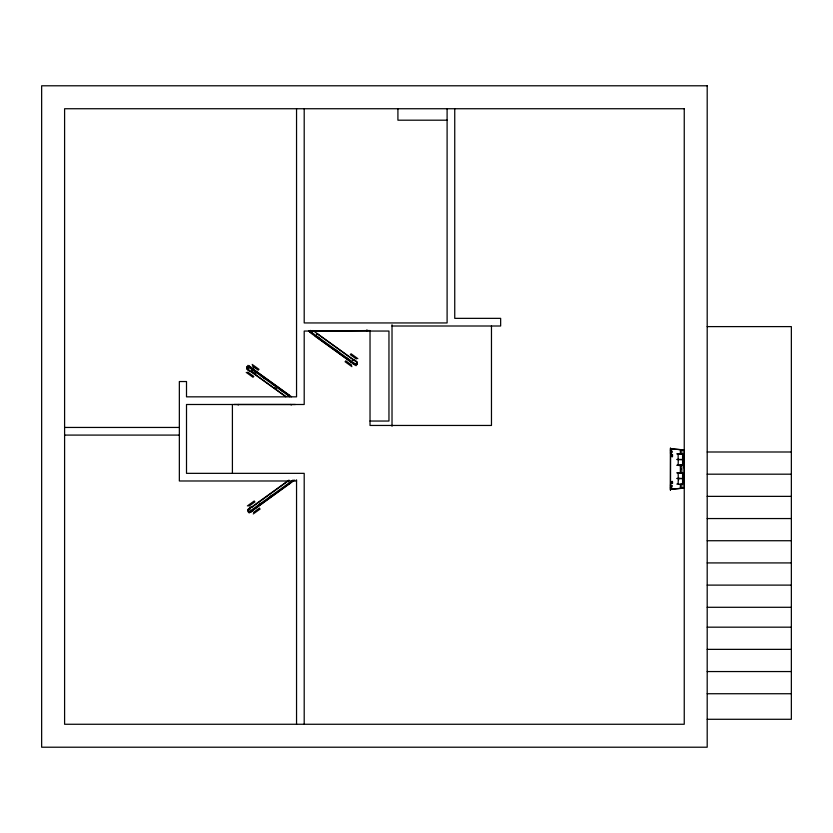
<?xml version="1.0" encoding="UTF-8"?>
<svg xmlns="http://www.w3.org/2000/svg" width="833" height="833" viewBox="0 0 833 833"><rect width="100%" height="100%" fill="white"/><g stroke="black" fill="none" stroke-linecap="round" stroke-linejoin="round"><path stroke-width="1.25" d="M670.44 490.033L670.503 447.946L670.44 490.168M684.247 466.376L684.247 468.104M684.247 487.721L684.247 450.393M254.138 509.15L254.003 508.515M310.688 331.295C310.761 332.721 308.241 330.94 310.917 331.69M254.034 509.109L254.148 508.901M309.876 331.357C311.386 332.148 309.772 331.211 310.168 332.117M310.678 331.388L309.959 332.034M310.084 331.544L310.438 332.117M670.669 448.8L683.643 449.893M310.272 331.649L310.293 331.44M683.122 449.799L684.247 450.007M684.091 449.945L670.534 448.852M670.492 489.283L684.091 488.169M670.669 489.283L684.247 487.951M247.797 366.936C246.641 370.06 246.776 366.197 248.119 367.853M310.157 331.659L310.761 331.753M288.062 394.8L288.114 394.852A1.208 0.854 -54.2 0 1 288.614 394.842L252.774 368.998A1.312 0.927 -54.2 0 1 252.888 369.217L252.982 369.508M351.109 361.48L351.078 361.886A1.312 0.927 -54.2 0 0 351.203 362.188L315.374 336.345A1.312 0.927 -54.2 0 0 315.707 336.376L316.019 336.261M252.847 369.79L255.929 372.018L252.857 369.81L252.993 369.175M356.274 364.125L357.107 362.834L356.68 363.75M248.067 366.645L246.693 368.54L285.75 396.706M252.076 371.279L250.92 371.58L252.868 368.873M311.677 332.45L313.052 330.555L357.378 362.532L356.014 364.417M316.655 334.574L317.331 333.648A1.51 1.072 -54.2 0 1 317.415 333.908L317.383 334.158A1.27 0.895 -54.2 0 0 317.238 333.773L353.067 359.606A1.27 0.895 -54.2 0 0 352.734 359.575M288.02 395.644L288.697 394.717A1.312 0.927 -54.2 0 0 288.364 394.696L288.114 394.852M352.484 360.418L353.161 359.481A1.447 1.02 -54.2 0 0 352.786 359.502L353.067 359.471M251.837 371.216L251.337 371.487A1.27 0.895 -54.2 0 1 251.004 371.456M238.165 404.984L238.707 404.453M289.009 480.1L247.849 509.786L249.213 511.681M252.149 506.87A1.27 0.895 54.2 0 1 252.482 506.839L287.979 481.026M293.143 479.995L248.578 512.139L249.161 512.951L294.757 480.068M259.146 504.808L261.198 503.33L259.136 504.829M253.034 509.973L250.41 512.056M250.577 512.118L253.086 510.306M247.37 505.933L254.294 500.945M254.96 501.872L248.932 506.214M248.328 509.005L250.848 507.193M248.296 509.223L250.889 507.162M248.39 509.348L251.191 507.328M250.618 512.087L253.232 510.015M253.492 512.378L259.521 508.036M253.263 513.951L260.198 508.963M316.176 336.095L315.863 336.334M248.172 510.327L248.671 511.108L247.901 511.733A2.947 2.947 0 0 0 248.203 510.369L248.942 511.389M249.65 509.327L250.494 508.786M315.374 336.345L316.415 336.063M287.666 394.998L288.697 394.717M315.717 336.251L315.801 336.251A1.218 0.864 -54.2 0 1 315.478 336.22L315.551 336.24A1.208 0.854 -54.2 0 0 315.874 336.23M310.49 330.399L310.574 330.409M683.654 488.284L683.122 488.315M289.509 483.515L289.665 483.504A1.26 0.895 54.2 0 1 289.488 483.515L254.013 509.452M447.102 120.191L397.914 120.191L397.914 108.738M392.02 326.005L500.654 326.005L500.654 318.352L454.745 318.352L454.745 108.738M707.196 326.609L791.35 326.609L791.35 719.285L707.196 719.285M366.676 330.284L366.676 331.045L366.593 330.284L367.665 330.284M370.029 421.04L388.959 421.04L388.959 331.045L304.201 331.045L304.201 404.494L186.509 404.494L186.509 473.342L304.201 473.342L304.201 724.262M64.599 427.444L179.345 427.444M64.599 435.086L179.345 435.086M670.44 449.549L671.575 449.549L671.575 450.236L670.44 450.236M670.44 450.695L671.919 451.236L671.575 453.214L670.44 453.214M670.44 451.392L671.762 451.392L671.762 452.527L670.44 452.527M707.196 451.996L791.35 451.996M682.581 454.027L676.844 453.87L682.581 453.87L682.581 465.272L676.844 465.272L682.737 465.074M678.145 454.256L678.145 459.264M678.301 459.878L678.145 464.887M678.145 473.227L678.301 478.236M707.196 474.185L791.35 474.185M682.737 478.434L676.844 478.465L682.737 478.663M678.301 478.85L678.145 483.858M296.548 480.985L179.345 480.985L179.345 381.535L186.509 381.535L186.509 396.841L296.548 396.841L296.548 108.738M682.581 484.056L682.737 478.663M670.44 484.9L671.919 485.431L671.575 487.42L670.44 487.42M670.44 485.587L671.762 485.587L671.762 486.722L670.44 486.722M670.44 487.878L671.575 487.878L671.575 488.565L670.44 488.565M707.196 496.364L791.35 496.364M707.196 518.553L791.35 518.553M707.196 540.732L791.35 540.732M707.196 562.921L791.35 562.921M707.196 585.11L791.35 585.11M707.196 607.288L791.35 607.288M707.196 627.176L791.35 627.176M707.196 649.365L791.35 649.365M707.196 671.554L791.35 671.554M707.196 693.733L791.35 693.733M289.353 483.598L289.52 483.629A1.312 0.927 54.2 0 0 289.842 483.609L289.176 482.682M247.089 368.04L248.807 369.144M356.982 363.032L357.024 363.105A2.947 2.947 0 0 0 357.336 364.458L356.399 363.927M247.651 367.176L246.745 366.593A2.947 2.947 0 0 1 247.057 367.957L247.12 367.999M247.141 367.686L247.911 368.186M354.389 359.939L356.888 361.741M356.774 362.043L354.119 359.939M352.349 362.824L354.671 364.5M352.276 363.157L354.389 364.667M351.713 365.104L345.695 360.772M351.901 366.655L345.029 361.699M252.17 364.406L259.053 369.363M252.347 365.947L254.096 367.207M249.431 366.208L250.16 366.739M247.234 369.363L249.681 371.122M350.932 353.681L357.857 358.669M350.256 354.608L356.337 358.981M316.238 336.043L320.351 339.01M334.772 349.391L338.875 352.369M346.08 357.544L348.142 359.044M253.648 366.884L255.429 368.165M258.334 370.258L255.106 367.936M251.327 367.572L252.055 368.092L249.473 366.239M291.54 396.768L248.015 365.375L247.422 366.187L289.915 396.831M261.083 375.725L265.196 378.692M272.401 383.888L274.453 385.377M280.627 389.823L282.689 391.312M263.134 377.224L265.196 378.703M272.391 383.898L274.359 385.502M253.742 372.486L255.825 373.986M274.578 387.512L276.66 389.011M251.004 371.456L285.802 396.55M247.182 369.321L249.744 371.164M247.745 372.08L253.815 376.454M246.214 372.393L253.149 377.38M290.748 404.453L291.279 404.984M678.614 465.48L681.29 465.616L681.29 466.376M682.737 454.068L682.737 459.452L676.844 459.493L682.737 459.691L682.737 465.074M682.737 478.434L682.737 473.04L676.844 472.842L682.581 472.842L682.581 484.244L676.844 484.088M681.821 453.829L681.821 450.393L680.363 450.393L680.363 453.829M681.821 465.314L681.821 468.75L680.363 468.75L680.363 465.314M681.821 472.811L681.821 469.364L680.363 469.364L680.363 472.811M678.603 477.559L678.614 479.995M491.47 326.005L491.47 425.455L370.029 425.455L370.029 330.555L308.668 331.045M447.102 108.738L447.102 322.944L304.201 322.944L304.201 108.738M392.02 324.755L392.02 426.257M296.548 479.839L296.548 724.262M295.403 404.494L234.052 404.494M232.407 404.494L232.407 473.342M252.066 506.745A1.447 1.02 54.2 0 1 252.43 506.766M254.065 508.942A1.26 0.885 54.2 0 1 253.919 509.327A1.26 0.895 54.2 0 0 254.055 509.025M251.285 371.56A1.447 1.02 -54.2 0 1 250.92 371.58M252.774 368.998A1.26 0.895 -54.2 0 1 252.93 369.404M317.331 333.648A1.447 1.02 -54.2 0 1 317.435 334.002M671.731 481.536L671.044 483.421L672.335 481.568L672.491 483.473L672.491 481.412L671.731 481.536M247.942 367.27L248.89 367.915L247.922 367.291M311.042 331.992L310.459 332.804L356.066 365.687L356.649 364.885L311.042 331.992M272.506 495.166L268.393 498.134L272.516 495.177M671.19 454.641L671.731 456.703L672.491 456.703L672.491 454.641L672.335 456.546L671.179 454.641M707.196 85.789L41.65 85.789L41.65 747.211L707.196 747.211L707.196 85.789M684.247 108.738L64.599 108.738L64.599 724.262L684.247 724.262L684.247 108.738M671.002 451.58L670.846 452.34L671.002 451.58M681.821 484.285L680.363 484.285L680.363 487.721L681.821 487.721L681.821 484.285M671.002 485.774L670.846 486.534L671.002 485.774"/></g></svg>
